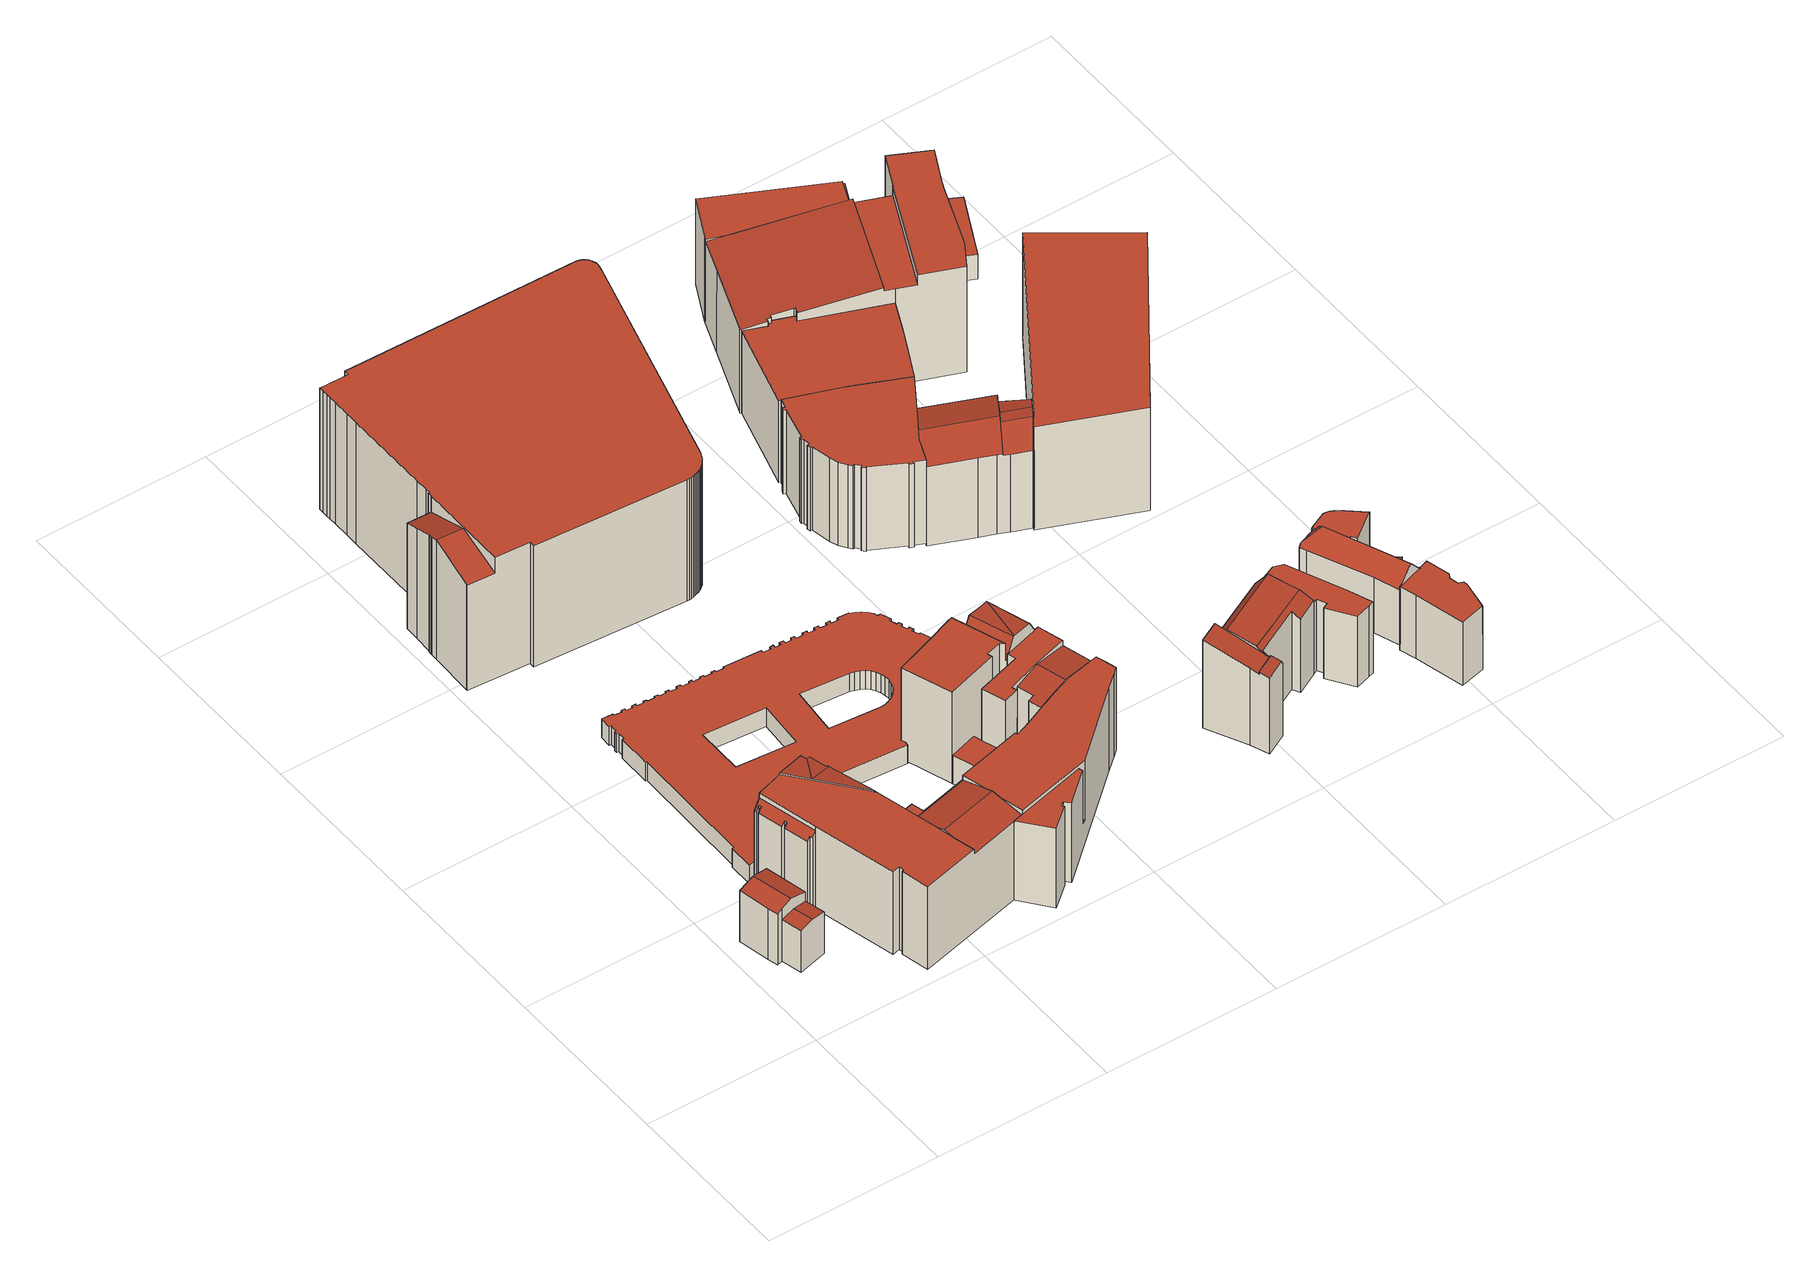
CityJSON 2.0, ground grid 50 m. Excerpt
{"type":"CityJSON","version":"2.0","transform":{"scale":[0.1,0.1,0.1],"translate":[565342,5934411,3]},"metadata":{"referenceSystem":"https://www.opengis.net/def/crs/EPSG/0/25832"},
"CityObjects":{
"building1":{"type":"Building","attributes":{"Gemeindeschluessel":"02000000","Geometrietyp2DReferenz":"3000","function":"31001_2010","roofType":"3100","measuredHeight":18.1,"storeysAboveGround":5},"geometry":[{"type":"MultiSurface","lod":"2","boundaries":[[[0,1,2,3]],[[4,3,2,5]],[[6,7,8,9]],[[10,6,9,11,4,5]],[[4,11,12,0,3]],[[12,11,9,8]],[[7,6,10,13]],[[10,5,2,1,13]],[[7,13,1,0,12,8]]],"semantics":{"surfaces":[{"type":"RoofSurface"},{"type":"WallSurface"},{"type":"GroundSurface"}],"values":[0,1,1,2,1,1,1,1,0]}}]},
"building2":{"type":"Building","attributes":{"Gemeindeschluessel":"02000000","Geometrietyp2DReferenz":"3000","function":"31001_2010","roofType":"3100","measuredHeight":14.31,"storeysAboveGround":3},"geometry":[{"type":"MultiSurface","lod":"2","boundaries":[[[14,15,16,17]],[[15,18,19,16]],[[20,14,17,21]],[[22,19,18,23]],[[23,18,15,14,20]],[[21,17,16,19,22]],[[21,22,23,20]]],"semantics":{"surfaces":[{"type":"RoofSurface"},{"type":"WallSurface"},{"type":"GroundSurface"}],"values":[0,0,1,1,1,1,2]}}]},
"building3":{"type":"Building","attributes":{"Gemeindeschluessel":"02000000","Geometrietyp2DReferenz":"3000","function":"31001_2070","roofType":"1000","measuredHeight":27.98,"storeysAboveGround":7},"geometry":[{"type":"MultiSurface","lod":"2","boundaries":[[[24,25,26,27]],[[28,29,30,31,32,25,24]],[[33,28,24]],[[33,34,28]],[[35,36,37]],[[38,39,40,41]],[[41,40,42,43]],[[43,42,44,45]],[[45,44,46,47]],[[48,49,50,51]],[[51,50,52,53]],[[53,52,54,55]],[[55,54,56,57]],[[57,56,58,59]],[[59,58,60,61]],[[62,63,64,65]],[[66,26,25,67]],[[68,69,70]],[[71,72,73,74]],[[74,73,75,76]],[[76,75,77,78]],[[67,25,32,79]],[[79,32,31,80]],[[80,31,30,81]],[[82,83,84,85]],[[85,84,86,87]],[[88,34,33,63,62]],[[89,90,91,92]],[[92,91,93,94]],[[95,96,97,98]],[[99,100,101]],[[102,103,96,95]],[[37,104,105,35]],[[106,107,108,109]],[[109,108,110,111]],[[111,110,112,113]],[[113,112,114,115]],[[116,117,118,119]],[[119,118,120,121]],[[121,120,122,123]],[[124,125,126,127]],[[127,126,128,129]],[[130,77,75,73,72,131,69,68,132,64,63,133,134,135]],[[115,114,103,102,136,137]],[[123,122,138,36,35,105,107,106]],[[139,71,74,76,78,140,48,51,53,55,57,59,61,38,41,43,45,47,141,66,67,79,80,81,82,85,87,142,89,92,94,143,144,124,127,129,145,116,119,121,123,106,109,111,113,115,137]],[[88,62,65,146,147,93,91,90,148,86,84,83,149]],[[98,97,138,122,120,118,117,150,128,126,125,151,152,153,100,99]],[[140,78,77,130]],[[70,69,131,139,137,136]],[[149,83,82,81,30,29]],[[101,100,153,147,146,154]],[[128,150,145,129]],[[150,117,116,145]],[[151,125,124,144]],[[138,97,96,104,37,36]],[[152,151,144,143]],[[143,94,93,147,153,152]],[[98,99,155]],[[132,68,156]],[[148,90,89,142]],[[86,148,142,87]],[[88,149,29,28,34]],[[71,139,131,72]],[[133,63,33,24,27]],[[64,132,154,146,65]],[[157,130,135,158]],[[66,141,134,133,27,26]],[[48,140,130,157,49]],[[39,38,61,60]],[[141,47,46,158,135,134]],[[107,105,104,96,103,114,112,110,108]],[[156,68,70,136,102,95,98,155]],[[156,155,99,101,154,132]],[[39,60,58,56,54,52,50,49,157,158,46,44,42,40]]],"semantics":{"surfaces":[{"type":"RoofSurface"},{"type":"WallSurface"},{"type":"GroundSurface"}],"values":[0,0,0,0,0,1,1,1,1,1,1,1,1,1,1,1,1,1,1,1,1,1,1,1,1,1,1,1,1,1,1,1,1,1,1,1,1,1,1,1,1,1,0,1,1,2,0,0,1,1,1,1,1,1,1,1,1,1,1,1,1,1,1,1,1,1,1,1,1,1,1,0,0,0,0]}}]},
"building4":{"type":"Building","attributes":{"name":"Finanzbehörde","Gemeindeschluessel":"02000000","Geometrietyp2DReferenz":"3000","function":"31001_1110","roofType":"1000","measuredHeight":6.14,"storeysAboveGround":9},"geometry":[{"type":"MultiSurface","lod":"2","boundaries":[[[159,160,161,162,163,164,165,166,167,168,169,170,171,172,173,174,175,176,177,178,179,180,181,182,183,184,185,186,187,188,189,190,191,192,193,194,195,196,197,198,199,200,201,202,203,204,205,206,207,208,209,210,211,212,213,214,215,216,217,218,219,220,221,222,223,224,225,226,227,228,229,230,231,232,233,234,235,236,237,238,239,240,241,242,243,244,245,246,247,248,249,250,251,252,253,254,255,256,257,258,259,260,261,262,263,264,265,266,267,268,269,270,271,272,273,274,275,276,277,278,279,280,281,282,283,284,285,286,287,288,289,290,291,292,293,294,295,296,297],[298,299,300,301,302,303,304,305,306,307,308,309,310,311,312,313,314,315,316],[317,318,319,320]],[[321,322,323,324,325,326,327,328,329,330,331,332,333,334,335,336,337,338,339,340,341,342,343,344,345,346,347,348,349,350,351,352,353,354,355,356,357,358,359,360,361,362,363,364,365,366,367,368,369,370,371,372,373,374,375,376,377,378,379,380,381,382,383,384,385,386,387,388,389,390,391,392,393,394,395,396,397,398,399,400,401,402,403,404,405,406,407,408,409,410,411,412,413,414,415,416,417,418,419,420,421,422,423,424,425,426,427,428,429,430,431,432,433,434,435,436,437,438,439,440,441,442,443,444,445,446,447,448,449,450,451,452,453,454,455,456,457,458,459],[460,461,462,463,464,465,466,467,468,469,470,471,472,473,474,475,476,477,478],[479,480,481,482]],[[459,458,160,159]],[[458,457,161,160]],[[457,456,162,161]],[[456,455,163,162]],[[455,454,164,163]],[[454,453,165,164]],[[453,452,166,165]],[[452,451,167,166]],[[451,450,168,167]],[[450,449,169,168]],[[449,448,170,169]],[[448,447,171,170]],[[447,446,172,171]],[[446,445,173,172]],[[445,444,174,173]],[[444,443,175,174]],[[443,442,176,175]],[[442,441,177,176]],[[441,440,178,177]],[[440,439,179,178]],[[439,438,180,179]],[[438,437,181,180]],[[437,436,182,181]],[[436,435,183,182]],[[435,434,184,183]],[[434,433,185,184]],[[433,432,186,185]],[[432,431,187,186]],[[431,430,188,187]],[[430,429,189,188]],[[429,428,190,189]],[[428,427,191,190]],[[427,426,192,191]],[[426,425,193,192]],[[425,424,194,193]],[[424,423,195,194]],[[423,422,196,195]],[[422,421,197,196]],[[421,420,198,197]],[[420,419,199,198]],[[419,418,200,199]],[[418,417,201,200]],[[417,416,202,201]],[[416,415,203,202]],[[415,414,204,203]],[[414,413,205,204]],[[413,412,206,205]],[[412,411,207,206]],[[411,410,208,207]],[[410,409,209,208]],[[409,408,210,209]],[[408,407,211,210]],[[407,406,212,211]],[[406,405,213,212]],[[405,404,214,213]],[[404,403,215,214]],[[403,402,216,215]],[[402,401,217,216]],[[401,400,218,217]],[[400,399,219,218]],[[399,398,220,219]],[[398,397,221,220]],[[397,396,222,221]],[[396,395,223,222]],[[395,394,224,223]],[[394,393,225,224]],[[393,392,226,225]],[[392,391,227,226]],[[391,390,228,227]],[[390,389,229,228]],[[389,388,230,229]],[[388,387,231,230]],[[387,386,232,231]],[[386,385,233,232]],[[385,384,234,233]],[[384,383,235,234]],[[383,382,236,235]],[[382,381,237,236]],[[381,380,238,237]],[[380,379,239,238]],[[379,378,240,239]],[[378,377,241,240]],[[377,376,242,241]],[[376,375,243,242]],[[375,374,244,243]],[[374,373,245,244]],[[373,372,246,245]],[[372,371,247,246]],[[371,370,248,247]],[[370,369,249,248]],[[369,368,250,249]],[[368,367,251,250]],[[367,366,252,251]],[[366,365,253,252]],[[365,364,254,253]],[[364,363,255,254]],[[363,362,256,255]],[[362,361,257,256]],[[361,360,258,257]],[[360,359,259,258]],[[359,358,260,259]],[[358,357,261,260]],[[357,356,262,261]],[[356,355,263,262]],[[355,354,264,263]],[[354,353,265,264]],[[353,352,266,265]],[[352,351,267,266]],[[351,350,268,267]],[[350,349,269,268]],[[349,348,270,269]],[[348,347,271,270]],[[347,346,272,271]],[[346,345,273,272]],[[345,344,274,273]],[[344,343,275,274]],[[343,342,276,275]],[[342,341,277,276]],[[341,340,278,277]],[[340,339,279,278]],[[339,338,280,279]],[[338,337,281,280]],[[337,336,282,281]],[[336,335,283,282]],[[335,334,284,283]],[[334,333,285,284]],[[333,332,286,285]],[[332,331,287,286]],[[331,330,288,287]],[[330,329,289,288]],[[329,328,290,289]],[[328,327,291,290]],[[327,326,292,291]],[[326,325,293,292]],[[325,324,294,293]],[[324,323,295,294]],[[323,322,296,295]],[[322,321,297,296]],[[321,459,159,297]],[[478,477,299,298]],[[477,476,300,299]],[[476,475,301,300]],[[475,474,302,301]],[[474,473,303,302]],[[473,472,304,303]],[[472,471,305,304]],[[471,470,306,305]],[[470,469,307,306]],[[469,468,308,307]],[[468,467,309,308]],[[467,466,310,309]],[[466,465,311,310]],[[465,464,312,311]],[[464,463,313,312]],[[463,462,314,313]],[[462,461,315,314]],[[461,460,316,315]],[[460,478,298,316]],[[482,481,318,317]],[[481,480,319,318]],[[480,479,320,319]],[[479,482,317,320]]],"semantics":{"surfaces":[{"type":"GroundSurface"},{"type":"RoofSurface"},{"type":"WallSurface"}],"values":[0,1,2,2,2,2,2,2,2,2,2,2,2,2,2,2,2,2,2,2,2,2,2,2,2,2,2,2,2,2,2,2,2,2,2,2,2,2,2,2,2,2,2,2,2,2,2,2,2,2,2,2,2,2,2,2,2,2,2,2,2,2,2,2,2,2,2,2,2,2,2,2,2,2,2,2,2,2,2,2,2,2,2,2,2,2,2,2,2,2,2,2,2,2,2,2,2,2,2,2,2,2,2,2,2,2,2,2,2,2,2,2,2,2,2,2,2,2,2,2,2,2,2,2,2,2,2,2,2,2,2,2,2,2,2,2,2,2,2,2,2,2,2,2,2,2,2,2,2,2,2,2,2,2,2,2,2,2,2,2,2,2,2,2]}}]},
"building5":{"type":"Building","attributes":{"Gemeindeschluessel":"02000000","Geometrietyp2DReferenz":"3000","function":"31001_2310","roofType":"1000","measuredHeight":40.02,"storeysAboveGround":10},"geometry":[{"type":"MultiSurface","lod":"2","boundaries":[[[483,484,485,486,487]],[[488,489,490,491,492,493,485,484,494,495,496]],[[497,498,499,500,501,502,503,504,505]],[[506,487,486,507]],[[508,493,492,509]],[[509,492,491,510]],[[510,491,490,511]],[[511,490,489,512]],[[512,489,488,513]],[[514,496,495,515]],[[516,517,518,519]],[[519,518,520,521]],[[522,523,524,525]],[[525,524,526,527]],[[527,526,528,529]],[[529,528,530,531]],[[531,530,532,533]],[[533,532,534,535]],[[535,534,536,537]],[[537,536,538,539]],[[539,538,540,541]],[[541,540,542,543]],[[543,542,544,545]],[[545,544,546,547]],[[547,546,548,549]],[[549,548,550,551]],[[551,550,552,553]],[[553,552,554,555]],[[555,554,556,557]],[[557,556,558,559]],[[560,561,562,563]],[[563,562,564,565]],[[565,564,566,567]],[[568,569,570,571]],[[571,570,561,560]],[[572,573,574,575]],[[576,577,578,579]],[[505,578,580,497]],[[581,582,583,584]],[[584,583,585,586]],[[586,585,587,588]],[[588,587,589,590]],[[590,589,591,592]],[[592,591,593,594]],[[594,593,595,596]],[[596,595,597,598]],[[598,597,599,600]],[[600,599,601,602]],[[602,601,603,604]],[[604,603,605,606]],[[606,605,607,608]],[[608,607,609,610]],[[610,609,611,612]],[[612,611,613,614]],[[614,613,615,616]],[[616,615,617,618]],[[618,617,619,620]],[[620,619,621,622]],[[622,621,623,624]],[[624,623,625,626]],[[626,625,627,628]],[[629,630,631,632]],[[632,631,573,572]],[[633,504,503,634]],[[634,503,502,635]],[[635,502,501,636]],[[636,501,500,637]],[[637,500,499,638]],[[638,499,498,639]],[[513,488,496,514]],[[522,525,527,529,531,533,535,537,539,541,543,545,547,549,551,553,555,557,559,506,507,508,509,510,511,512,513,514,515,516,519,521,629,632,572,575,568,571,560,563,565,567,576,579,633,634,635,636,637,638,639,581,584,586,588,590,592,594,596,598,600,602,604,606,608,610,612,614,616,618,620,622,624,626,628]],[[640,558,556,554,552,550,548,546,544,542,540,538,536,534,532,530,528,526,524,523,627,625,623,621,619,617,615,613,611,609,607,605,603,601,599,597,595,593,591,589,587,585,583,582,580,578,577,566,564,562,561,570,569,574,573,631,630,520,518,517]],[[581,639,498,497,580,582]],[[633,579,578,505,504]],[[574,569,568,575]],[[566,577,576,567]],[[640,517,494,484,483]],[[627,523,522,628]],[[520,630,629,521]],[[516,515,495,494,517]],[[506,559,558,640,483,487]],[[508,507,486,485,493]]],"semantics":{"surfaces":[{"type":"RoofSurface"},{"type":"WallSurface"},{"type":"GroundSurface"}],"values":[0,0,0,1,1,1,1,1,1,1,1,1,1,1,1,1,1,1,1,1,1,1,1,1,1,1,1,1,1,1,1,1,1,1,1,1,1,1,1,1,1,1,1,1,1,1,1,1,1,1,1,1,1,1,1,1,1,1,1,1,1,1,1,1,1,1,1,1,1,1,2,0,1,1,1,1,1,1,1,1,1,1]}}]},
"building6":{"type":"Building","attributes":{"Gemeindeschluessel":"02000000","Geometrietyp2DReferenz":"3000","function":"31001_2010","roofType":"1000","measuredHeight":30.44,"storeysAboveGround":6},"geometry":[{"type":"MultiSurface","lod":"2","boundaries":[[[641,642,643,644,645,646,647]],[[643,648,649,650,644]],[[651,652,649,648]],[[651,653,654,652]],[[647,655,656,657]],[[280,658,659,279]],[[279,659,660,661]],[[661,660,662,663]],[[664,665,666,667]],[[667,666,668,669]],[[647,646,655]],[[272,654,653,670]],[[671,672,658,280]],[[670,653,651,648,643,642,673]],[[664,667,669,671,280,279,661,663,674,675,273,272,670,673]],[[272,273,650,649,652,654]],[[273,675,645,644,650]],[[675,674,656,655,646,645]],[[672,671,669,668]],[[664,673,642,641,676,665]],[[676,641,647,657,677]],[[674,663,662,677,657,656]],[[676,677,662,660,659,658,672,668,666,665]]],"semantics":{"surfaces":[{"type":"RoofSurface"},{"type":"WallSurface"},{"type":"GroundSurface"}],"values":[0,0,0,0,0,1,1,1,1,1,1,1,1,1,2,1,1,1,1,1,1,1,0]}}]},
"building7":{"type":"Building","attributes":{"Gemeindeschluessel":"02000000","Geometrietyp2DReferenz":"3000","function":"31001_2010","roofType":"1000","measuredHeight":26.57,"storeysAboveGround":6},"geometry":[{"type":"MultiSurface","lod":"2","boundaries":[[[678,679,680,681]],[[682,683,684,685]],[[685,684,686,687]],[[688,689,690,691]],[[690,689,692,693,694,686,684,683,680,679]],[[678,681,695,696,697,671,698,699,700,673,670,688,691]],[[701,702,703,682,685,687,704,705]],[[704,687,699,698]],[[678,691,690,679]],[[688,670,692,689]],[[670,673,693,692]],[[695,681,680,683,682,703]],[[673,700,694,693]],[[703,702,696,695]],[[702,701,697,696]],[[700,699,687,686,694]],[[701,705,671,697]],[[705,704,698,671]]],"semantics":{"surfaces":[{"type":"WallSurface"},{"type":"RoofSurface"},{"type":"GroundSurface"}],"values":[0,0,0,0,1,2,1,0,0,0,0,0,0,0,0,0,0,0]}}]},
"building8":{"type":"Building","attributes":{"Gemeindeschluessel":"02000000","Geometrietyp2DReferenz":"3000","function":"31001_2010","roofType":"3100","measuredHeight":26.45,"storeysAboveGround":6},"geometry":[{"type":"MultiSurface","lod":"2","boundaries":[[[706,707,708,709,710,711,712,713,714]],[[715,716,710,709]],[[717,714,713,718]],[[718,713,712,719]],[[719,712,711,691]],[[720,708,707,721]],[[721,707,706,722]],[[722,706,714,717]],[[688,716,715,723]],[[723,715,709,708,720]],[[691,711,710,716,688]],[[691,688,723,720,721,722,717,718,719]]],"semantics":{"surfaces":[{"type":"RoofSurface"},{"type":"WallSurface"},{"type":"GroundSurface"}],"values":[0,0,1,1,1,1,1,1,1,1,1,2]}}]},
"building9":{"type":"Building","attributes":{"Gemeindeschluessel":"02000000","Geometrietyp2DReferenz":"3000","function":"31001_2010","roofType":"1000","measuredHeight":27.63,"storeysAboveGround":6},"geometry":[{"type":"MultiSurface","lod":"2","boundaries":[[[724,725,726,727]],[[727,726,728,729]],[[729,728,730,731]],[[731,730,732,733]],[[733,732,734,735]],[[735,734,736,737]],[[738,739,740,741]],[[741,740,742,743]],[[743,742,744,745]],[[745,744,746,747]],[[747,746,748,749]],[[749,748,750,751]],[[752,753,754,755]],[[755,754,756,757]],[[757,756,758,759]],[[759,758,760,761]],[[761,760,762,763]],[[763,762,764,765]],[[765,764,766,767]],[[767,766,768,769]],[[769,768,770,771]],[[771,770,772,773]],[[774,775,776,777]],[[778,779,780,781]],[[782,783,784,785]],[[776,775,780,779,772,770,768,766,764,762,760,758,756,754,753,784,783,750,748,746,744,742,740,739,736,734,732,730,728,726,725,786]],[[782,785,752,755,757,759,761,763,765,767,769,771,773,778,781,774,777,787,724,727,729,731,733,735,737,738,741,743,745,747,749,751]],[[787,777,776,786]],[[774,781,780,775]],[[778,773,772,779]],[[752,785,784,753]],[[782,751,750,783]],[[738,737,736,739]],[[724,787,786,725]]],"semantics":{"surfaces":[{"type":"WallSurface"},{"type":"RoofSurface"},{"type":"GroundSurface"}],"values":[0,0,0,0,0,0,0,0,0,0,0,0,0,0,0,0,0,0,0,0,0,0,0,0,0,1,2,0,0,0,0,0,0,0]}}]},
"building10":{"type":"Building","attributes":{"Gemeindeschluessel":"02000000","Geometrietyp2DReferenz":"3000","function":"31001_2010","roofType":"2100","measuredHeight":28.97,"storeysAboveGround":5},"geometry":[{"type":"MultiSurface","lod":"2","boundaries":[[[788,789,790,791,792,793,794]],[[795,788,796,797,798]],[[799,800,801,802]],[[803,804,805,806,797,796]],[[794,807,808,809,810,811,812,813,814,804,803]],[[815,816,808,807]],[[795,789,788]],[[817,791,790,818]],[[792,802,801,793]],[[819,806,805,820]],[[821,814,813,822]],[[822,813,812,823]],[[823,812,811,824]],[[824,811,810,825]],[[825,810,809,826]],[[827,828,817,818,829,819,820,821,822,823,824,825,826]],[[829,818,790,789,795,798]],[[788,794,803,796]],[[827,826,809,808,816]],[[821,820,805,804,814]],[[828,827,816,815,800,799]],[[819,829,798,797,806]],[[817,828,799,802,792,791]],[[793,801,800,815,807,794]]],"semantics":{"surfaces":[{"type":"RoofSurface"},{"type":"WallSurface"},{"type":"GroundSurface"}],"values":[0,0,0,0,0,0,1,1,1,1,1,1,1,1,1,2,1,1,1,1,1,1,1,1]}}]},
"building11":{"type":"Building","attributes":{"Gemeindeschluessel":"02000000","Geometrietyp2DReferenz":"3000","function":"31001_2010","roofType":"1000","measuredHeight":27.12,"storeysAboveGround":6},"geometry":[{"type":"MultiSurface","lod":"2","boundaries":[[[830,831,832,833]],[[833,832,834,835]],[[835,834,836,837]],[[837,836,838,839]],[[839,838,840,841]],[[841,840,842,843]],[[843,842,844,845]],[[845,844,846,847]],[[847,846,848,849]],[[849,848,850,851]],[[852,853,854,855]],[[856,857,858,859]],[[860,861,862,863]],[[858,857,864,865,854,853,850,848,846,844,842,840,838,836,834,832,831,866,862,861]],[[867,868,856,859,860,863,869,830,833,835,837,839,841,843,845,847,849,851,852,855]],[[868,867,865,864]],[[860,859,858,861]],[[856,868,864,857]],[[867,855,854,865]],[[852,851,850,853]],[[830,869,866,831]],[[869,863,862,866]]],"semantics":{"surfaces":[{"type":"WallSurface"},{"type":"RoofSurface"},{"type":"GroundSurface"}],"values":[0,0,0,0,0,0,0,0,0,0,0,0,0,1,2,0,0,0,0,0,0,0]}}]},
"building12":{"type":"Building","attributes":{"Gemeindeschluessel":"02000000","Geometrietyp2DReferenz":"3000","function":"31001_2010","roofType":"3100","measuredHeight":29.01,"storeysAboveGround":7},"geometry":[{"type":"MultiSurface","lod":"2","boundaries":[[[870,871,872,873,874,875,876,877,878]],[[879,880,871,870]],[[881,882,883,884,885,886,887]],[[885,884,888,889]],[[890,891,892,889,888,893,894]],[[895,875,874,896]],[[896,874,873,897]],[[897,873,872,898]],[[899,877,876,900]],[[900,876,875,895]],[[901,902,903,904]],[[904,903,905,906]],[[906,905,907,908]],[[908,907,909,910]],[[910,909,911,912]],[[913,883,882,914]],[[914,882,881,915]],[[916,894,893,917]],[[885,889,892,879,870,878,886]],[[913,914,915,918,899,900,895,896,897,898,901,904,906,908,910,912,919,920,916,917]],[[901,898,872,871,880,921,902]],[[913,917,893,888,884,883]],[[916,920,890,894]],[[920,919,922,923,891,890]],[[918,915,881,887]],[[922,919,912,911]],[[921,880,879,892,891,923]],[[899,918,887,886,878,877]],[[921,923,922,911,909,907,905,903,902]]],"semantics":{"surfaces":[{"type":"RoofSurface"},{"type":"WallSurface"},{"type":"GroundSurface"}],"values":[0,0,0,0,0,1,1,1,1,1,1,1,1,1,1,1,1,1,1,2,1,1,1,1,1,1,1,1,0]}}]},
"building13":{"type":"Building","attributes":{"Gemeindeschluessel":"02000000","Geometrietyp2DReferenz":"3000","function":"31001_2010","roofType":"1000","measuredHeight":23.47,"storeysAboveGround":5},"geometry":[{"type":"MultiSurface","lod":"2","boundaries":[[[924,925,926,927]],[[928,929,930,931]],[[931,930,932,933]],[[933,932,934,935]],[[935,934,936,937]],[[937,936,938,939]],[[939,938,940,941]],[[941,940,942,943]],[[943,942,944,945]],[[945,944,946,947]],[[947,946,948,949]],[[949,948,925,924]],[[950,951,952,953]],[[953,952,954,955]],[[954,952,951,956,957,926,925,948,946,944,942,940,938,936,934,932,930,929]],[[928,931,933,935,937,939,941,943,945,947,949,924,927,958,959,950,953,955]],[[928,955,954,929]],[[950,959,956,951]],[[959,958,957,956]],[[958,927,926,957]]],"semantics":{"surfaces":[{"type":"WallSurface"},{"type":"RoofSurface"},{"type":"GroundSurface"}],"values":[0,0,0,0,0,0,0,0,0,0,0,0,0,0,1,2,0,0,0,0]}}]},
"building14":{"type":"Building","attributes":{"Gemeindeschluessel":"02000000","Geometrietyp2DReferenz":"3000","function":"31001_2010","roofType":"1000","measuredHeight":35,"storeysAboveGround":9},"geometry":[{"type":"MultiSurface","lod":"2","boundaries":[[[960,961,962,963,964,965,966,967,968,969,970,971,972,973,974,975,976,977,978]],[[962,979,980,981,982,983,984]],[[985,986,987,988,989,990,991]],[[992,993,994,995]],[[996,966,965,997]],[[997,965,964,998]],[[990,961,960,991]],[[851,978,977,849]],[[849,977,976,847]],[[847,976,975,845]],[[845,975,974,843]],[[843,974,973,841]],[[841,973,972,839]],[[839,972,971,837]],[[837,971,970,835]],[[835,970,969,833]],[[833,969,968,830]],[[830,968,967,869]],[[869,967,966,996]],[[999,983,982,1000]],[[1000,982,981,1001]],[[994,980,979,995]],[[962,984,963]],[[986,1002,1003,987]],[[1004,1005,1006,1007]],[[1007,1006,1008,1009]],[[1009,1008,1010,1011]],[[1004,1007,1009,1011,852,851,849,847,845,843,841,839,837,835,833,830,869,996,997,998,999,1000,1001,1012,1013,1014,1015,1016]],[[999,998,964,963,984,983]],[[851,852,985,991,960,978]],[[1017,1016,1015,1018]],[[1005,1004,1016,1017]],[[1018,1015,1014,1019]],[[852,1011,1010,1002,986,985]],[[1014,1013,988,987,1003,1019]],[[1013,1012,993,992,989,988]],[[1012,1001,981,980,994,993]],[[961,990,989,992,995,979,962]],[[1018,1019,1003,1002,1010,1008,1006,1005,1017]]],"semantics":{"surfaces":[{"type":"RoofSurface"},{"type":"WallSurface"},{"type":"GroundSurface"}],"values":[0,0,0,0,1,1,1,1,1,1,1,1,1,1,1,1,1,1,1,1,1,1,1,1,1,1,1,2,1,1,1,1,1,1,1,1,1,1,0]}}]},
"building15":{"type":"Building","attributes":{"Gemeindeschluessel":"02000000","Geometrietyp2DReferenz":"3000","function":"31001_2310","roofType":"3200","measuredHeight":23.47,"storeysAboveGround":6},"geometry":[{"type":"MultiSurface","lod":"2","boundaries":[[[1020,1021,1022,1023,1024,1025,1026]],[[1024,1027,1028,1025]],[[1029,1022,1021,1030]],[[1030,1021,1020,1031]],[[1031,1020,1026,1032]],[[1033,1034,1035,1036]],[[1036,1035,1037,1038]],[[1038,1037,1039,1040]],[[1040,1039,1041,1042]],[[1042,1041,1043,1044]],[[1044,1043,1045,1046]],[[1047,1048,1049,1050]],[[1029,1030,1031,1032,1051,1033,1036,1038,1040,1042,1044,1046,1047,1050]],[[1023,1022,1029,1050,1049]],[[1048,1047,1046,1045]],[[1033,1051,1028,1027,1034]],[[1051,1032,1026,1025,1028]],[[1048,1045,1043,1041,1039,1037,1035,1034,1027,1024,1023,1049]]],"semantics":{"surfaces":[{"type":"RoofSurface"},{"type":"WallSurface"},{"type":"GroundSurface"}],"values":[0,0,1,1,1,1,1,1,1,1,1,1,2,1,1,1,1,0]}}]},
"building16":{"type":"Building","attributes":{"Gemeindeschluessel":"02000000","Geometrietyp2DReferenz":"3000","function":"31001_2310","roofType":"1000","measuredHeight":20.91,"storeysAboveGround":5},"geometry":[{"type":"MultiSurface","lod":"2","boundaries":[[[1052,1053,1054,1055,1056]],[[1057,1058,1059]],[[1056,1060,1061,1052]],[[1062,1063,1064,1065]],[[1059,1066,1067,1057]],[[1068,1069,1070,1071]],[[1071,1070,1072,1073]],[[1074,1055,1054,1075]],[[1075,1054,1053,1076]],[[1062,1065,1077,1078,1068,1071,1073,1079,1074,1075,1076]],[[1080,1078,1077,1058,1057,1067]],[[1069,1068,1078,1080]],[[1077,1065,1064,1066,1059,1058]],[[1062,1076,1053,1052,1061,1063]],[[1074,1079,1081,1060,1056,1055]],[[1081,1079,1073,1072]],[[1081,1072,1070,1069,1080,1067,1066,1064,1063,1061,1060]]],"semantics":{"surfaces":[{"type":"RoofSurface"},{"type":"WallSurface"},{"type":"GroundSurface"}],"values":[0,0,1,1,1,1,1,1,1,2,1,1,1,1,1,1,0]}}]},
"building17":{"type":"Building","attributes":{"Gemeindeschluessel":"02000000","Geometrietyp2DReferenz":"3000","function":"31001_2010","roofType":"1000","measuredHeight":18.96,"storeysAboveGround":5},"geometry":[{"type":"MultiSurface","lod":"2","boundaries":[[[1082,1083,1084,1085]],[[1085,1084,1086,1087]],[[1087,1086,1088,1089]],[[1089,1088,1090,1091]],[[1091,1090,1092,1093]],[[1093,1092,1094,1095]],[[1095,1094,1096,1097]],[[1097,1096,1098,1099]],[[1099,1098,1100,1101]],[[1102,1103,1104,1105]],[[1106,1107,1103,1102]],[[1101,1100,1107,1106]],[[1083,1082,1105,1104]],[[1105,1082,1085,1087,1089,1091,1093,1095,1097,1099,1101,1106,1102]],[[1083,1104,1103,1107,1100,1098,1096,1094,1092,1090,1088,1086,1084]]],"semantics":{"surfaces":[{"type":"WallSurface"},{"type":"GroundSurface"},{"type":"RoofSurface"}],"values":[0,0,0,0,0,0,0,0,0,0,0,0,0,1,2]}}]},
"building18":{"type":"Building","attributes":{"Gemeindeschluessel":"02000000","Geometrietyp2DReferenz":"3000","function":"31001_2050","roofType":"1000","measuredHeight":4.53,"storeysAboveGround":1},"geometry":[{"type":"MultiSurface","lod":"2","boundaries":[[[1108,1109,1110,1097]],[[1111,1112,1113,1114]],[[1114,1113,1115,1116]],[[1116,1115,1117,1118]],[[1118,1117,1119,1120]],[[1120,1119,1109,1108]],[[1121,1122,1123,1124]],[[1125,1126,1127,1128]],[[1129,1130,1125,1128,1131,1121,1124,1111,1114,1116,1118,1120,1108,1097,1095,1132]],[[1123,1122,1133,1127,1126,1134,1135,1136,1137,1110,1109,1119,1117,1115,1113,1112]],[[1135,1134,1130,1129]],[[1133,1122,1121,1131]],[[1134,1126,1125,1130]],[[1127,1133,1131,1128]],[[1136,1135,1129,1132]],[[1137,1136,1132,1095]],[[1123,1112,1111,1124]],[[1110,1137,1095,1097]]],"semantics":{"surfaces":[{"type":"WallSurface"},{"type":"GroundSurface"},{"type":"RoofSurface"}],"values":[0,0,0,0,0,0,0,0,1,2,0,0,0,0,0,0,0,0]}}]},
"building19":{"type":"Building","attributes":{"Gemeindeschluessel":"02000000","Geometrietyp2DReferenz":"3000","function":"31001_2010","roofType":"1000","measuredHeight":34.11,"storeysAboveGround":8},"geometry":[{"type":"MultiSurface","lod":"2","boundaries":[[[1138,1139,1140,1141]],[[1142,1143,1144,1145,1140,1139]],[[1146,1138,1141,1147,1148,1149]],[[1149,1148,1144,1143]],[[1138,1146,1142,1139]],[[1146,1149,1143,1142]],[[1148,1147,1145,1144]],[[1147,1141,1140,1145]]],"semantics":{"surfaces":[{"type":"WallSurface"},{"type":"RoofSurface"},{"type":"GroundSurface"}],"values":[0,1,2,0,0,0,0,0]}}]},
"building20":{"type":"Building","attributes":{"Gemeindeschluessel":"02000000","Geometrietyp2DReferenz":"3000","function":"51009_1610","roofType":"1000","measuredHeight":7.94},"geometry":[{"type":"MultiSurface","lod":"2","boundaries":[[[1150,1151,1152,1153]],[[1153,1152,1154,1155]],[[1155,1154,1156,1157]],[[1157,1156,1158,1159]],[[1159,1158,1160,1161]],[[1162,1163,1164,1165]],[[1165,1164,1151,1150]],[[1166,1167,1163,1162]],[[1167,1166,1168,1169]],[[1169,1168,1161,1160]],[[1161,1168,1166,1162,1165,1150,1153,1155,1157,1159]],[[1169,1160,1158,1156,1154,1152,1151,1164,1163,1167]]],"semantics":{"surfaces":[{"type":"WallSurface"},{"type":"GroundSurface"},{"type":"RoofSurface"}],"values":[0,0,0,0,0,0,0,0,0,0,1,2]}}]}
},
"vertices":[
[63,344,248],[91,226,248],[140,237,235],[112,356,235],[112,356,67],[140,237,67],[41,213,67],[41,213,234],[34,241,234],[34,241,67],[56,217,67],[15,332,67],[15,332,235],[56,217,238],
[71,158,205],[113,168,211],[98,227,211],[56,217,205],[154,178,205],[140,237,205],[71,158,68],[56,217,68],[140,237,68],[154,178,68],
[330,474,319],[367,546,310],[362,564,309],[280,536,319],[397,496,307],[396,500,307],[391,499,308],[380,540,308],[378,549,308],[429,354,319],[432,354,307],[884,131,120],[903,148,120],[880,142,120],[186,493,42],[186,493,272],[196,495,286],[196,495,42],[194,501,286],[194,501,42],[185,499,272],[185,499,42],[183,505,272],[183,505,42],[233,336,42],[233,336,285],[231,344,285],[231,344,42],[223,342,272],[223,342,42],[206,413,272],[206,413,42],[214,415,285],[214,415,42],[213,423,285],[213,423,42],[204,421,272],[204,421,42],[429,354,120],[429,354,315],[433,348,315],[433,348,120],[362,564,42],[367,546,42],[489,116,315],[505,51,315],[505,51,299],[320,90,42],[320,90,315],[327,92,315],[327,92,42],[324,106,315],[324,106,42],[302,101,315],[302,101,42],[378,549,42],[380,540,42],[391,499,42],[547,540,42],[547,540,120],[574,428,120],[574,428,42],[596,433,120],[596,433,42],[432,354,120],[784,440,42],[784,440,120],[798,398,120],[798,398,42],[805,376,120],[805,376,42],[679,93,299],[679,93,304],[679,93,315],[662,161,315],[651,209,315],[634,276,315],[634,276,299],[648,85,299],[648,85,304],[880,142,304],[884,131,304],[796,54,42],[796,54,304],[782,70,304],[782,70,42],[771,61,304],[771,61,42],[776,55,304],[776,55,42],[714,4,304],[714,4,42],[1142,397,42],[1142,397,315],[1151,365,315],[1151,365,42],[1135,350,315],[1135,350,42],[1093,315,315],[1093,315,42],[941,364,42],[941,364,315],[980,381,315],[980,381,42],[1034,402,315],[1034,402,42],[244,339,315],[339,10,315],[477,168,315],[280,536,315],[249,526,315],[202,511,315],[648,86,299],[648,86,42],[903,148,315],[339,10,42],[244,339,42],[249,526,42],[605,396,42],[824,315,42],[874,334,42],[1134,423,42],[461,234,120],[822,322,120],[605,396,120],[396,500,120],[1134,423,315],[874,334,315],[824,315,315],[822,322,315],[461,234,299],[656,185,321],[483,142,321],[244,339,301],[202,511,301],
[178,936,43],[173,936,43],[174,1034,43],[180,1034,43],[180,1057,43],[175,1057,43],[175,1066,43],[180,1066,43],[181,1088,43],[175,1088,43],[176,1121,43],[208,1119,43],[208,1114,43],[231,1112,43],[231,1117,43],[241,1117,43],[240,1112,43],[261,1110,43],[261,1115,43],[272,1115,43],[271,1109,43],[292,1108,43],[293,1113,43],[301,1112,43],[301,1107,43],[324,1106,43],[324,1111,43],[334,1110,43],[334,1105,43],[355,1104,43],[355,1109,43],[365,1108,43],[364,1103,43],[386,1101,43],[387,1107,43],[398,1106,43],[398,1101,43],[421,1099,43],[421,1104,43],[430,1104,43],[429,1098,43],[452,1097,43],[452,1102,43],[462,1101,43],[462,1096,43],[485,1095,43],[485,1100,43],[494,1099,43],[494,1094,43],[518,1092,43],[518,1097,43],[625,1090,43],[625,1083,43],[648,1081,43],[649,1088,43],[660,1088,43],[659,1080,43],[676,1079,43],[677,1087,43],[688,1086,43],[688,1078,43],[707,1077,43],[708,1084,43],[718,1084,43],[717,1076,43],[740,1075,43],[740,1082,43],[753,1081,43],[752,1074,43],[773,1072,43],[773,1080,43],[786,1079,43],[786,1071,43],[807,1070,43],[807,1078,43],[818,1077,43],[817,1069,43],[838,1068,43],[839,1075,43],[845,1075,43],[872,1073,43],[872,1071,43],[886,1066,43],[899,1059,43],[910,1049,43],[919,1037,43],[924,1024,43],[931,1027,43],[942,996,43],[936,994,43],[943,974,43],[950,976,43],[954,967,43],[947,964,43],[954,946,43],[961,948,43],[965,937,43],[958,935,43],[966,915,43],[971,917,43],[1005,829,43],[1007,824,43],[1001,822,43],[1009,802,43],[1015,804,43],[1018,795,43],[1012,792,43],[1018,776,43],[1025,779,43],[1028,769,43],[1022,767,43],[1030,747,43],[1036,749,43],[1048,718,43],[984,699,43],[976,726,43],[909,714,43],[885,732,43],[864,709,43],[839,690,43],[812,675,43],[715,641,43],[719,630,43],[718,619,43],[364,645,43],[363,595,43],[370,595,43],[370,603,43],[393,603,43],[392,576,43],[369,577,43],[369,586,43],[363,586,43],[362,564,43],[249,526,43],[183,505,43],[166,500,43],[167,573,43],[171,573,43],[598,776,43],[743,763,43],[756,764,43],[769,768,43],[781,774,43],[791,782,43],[800,792,43],[807,803,43],[811,816,43],[814,829,43],[813,842,43],[810,855,43],[805,867,43],[797,878,43],[788,887,43],[776,894,43],[764,899,43],[751,902,43],[610,914,43],[339,797,43],[508,784,43],[518,921,43],[340,935,43],[171,573,104],[167,573,104],[166,500,104],[183,505,104],[249,526,104],[362,564,104],[363,586,104],[369,586,104],[369,577,104],[392,576,104],[393,603,104],[370,603,104],[370,595,104],[363,595,104],[364,645,104],[718,619,104],[719,630,104],[715,641,104],[812,675,104],[839,690,104],[864,709,104],[885,732,104],[909,714,104],[976,726,104],[984,699,104],[1048,718,104],[1036,749,104],[1030,747,104],[1022,767,104],[1028,769,104],[1025,779,104],[1018,776,104],[1012,792,104],[1018,795,104],[1015,804,104],[1009,802,104],[1001,822,104],[1007,824,104],[1005,829,104],[971,917,104],[966,915,104],[958,935,104],[965,937,104],[961,948,104],[954,946,104],[947,964,104],[954,967,104],[950,976,104],[943,974,104],[936,994,104],[942,996,104],[931,1027,104],[924,1024,104],[919,1037,104],[910,1049,104],[899,1059,104],[886,1066,104],[872,1071,104],[872,1073,104],[845,1075,104],[839,1075,104],[838,1068,104],[817,1069,104],[818,1077,104],[807,1078,104],[807,1070,104],[786,1071,104],[786,1079,104],[773,1080,104],[773,1072,104],[752,1074,104],[753,1081,104],[740,1082,104],[740,1075,104],[717,1076,104],[718,1084,104],[708,1084,104],[707,1077,104],[688,1078,104],[688,1086,104],[677,1087,104],[676,1079,104],[659,1080,104],[660,1088,104],[649,1088,104],[648,1081,104],[625,1083,104],[625,1090,104],[518,1097,104],[518,1092,104],[494,1094,104],[494,1099,104],[485,1100,104],[485,1095,104],[462,1096,104],[462,1101,104],[452,1102,104],[452,1097,104],[429,1098,104],[430,1104,104],[421,1104,104],[421,1099,104],[398,1101,104],[398,1106,104],[387,1107,104],[386,1101,104],[364,1103,104],[365,1108,104],[355,1109,104],[355,1104,104],[334,1105,104],[334,1110,104],[324,1111,104],[324,1106,104],[301,1107,104],[301,1112,104],[293,1113,104],[292,1108,104],[271,1109,104],[272,1115,104],[261,1115,104],[261,1110,104],[240,1112,104],[241,1117,104],[231,1117,104],[231,1112,104],[208,1114,104],[208,1119,104],[176,1121,104],[175,1088,104],[181,1088,104],[180,1066,104],[175,1066,104],[175,1057,104],[180,1057,104],[180,1034,104],[174,1034,104],[173,936,104],[178,936,104],[610,914,104],[751,902,104],[764,899,104],[776,894,104],[788,887,104],[797,878,104],[805,867,104],[810,855,104],[813,842,104],[814,829,104],[811,816,104],[807,803,104],[800,792,104],[791,782,104],[781,774,104],[769,768,104],[756,764,104],[743,763,104],[598,776,104],[340,935,104],[518,921,104],[508,784,104],[339,797,104],
[86,1432,396],[86,1563,443],[11,1568,443],[7,1440,397],[7,1437,396],[14,1602,431],[14,1599,432],[11,1599,432],[11,1591,435],[11,1586,437],[11,1570,442],[86,1694,396],[16,1696,397],[15,1656,411],[846,2154,255],[844,2154,254],[841,2154,254],[823,2155,254],[764,2156,254],[765,2170,227],[172,2182,228],[172,2173,246],[172,2168,255],[7,1437,48],[7,1440,48],[11,1570,48],[11,1586,48],[11,1591,48],[11,1599,48],[14,1599,48],[14,1602,48],[15,1656,48],[16,1696,48],[86,1694,48],[86,1694,449],[86,1707,449],[86,1707,48],[90,1707,449],[90,1707,48],[697,1438,48],[697,1438,449],[695,1432,449],[695,1432,48],[692,1426,449],[692,1426,48],[689,1420,449],[689,1420,48],[685,1414,449],[685,1414,48],[681,1409,449],[681,1409,48],[677,1404,449],[677,1404,48],[672,1400,449],[672,1400,48],[667,1396,449],[667,1396,48],[661,1392,449],[661,1392,48],[655,1389,449],[655,1389,48],[649,1387,449],[649,1387,48],[643,1385,449],[643,1385,48],[637,1383,449],[637,1383,48],[630,1382,449],[630,1382,48],[624,1381,449],[624,1381,48],[617,1381,449],[617,1381,48],[184,1411,449],[184,1411,48],[184,1425,449],[184,1425,48],[89,2127,48],[89,2127,449],[89,2141,449],[89,2141,48],[89,2156,449],[89,2156,48],[100,2155,449],[100,2155,48],[89,2093,48],[89,2093,449],[89,2113,449],[89,2113,48],[89,2008,48],[89,2008,449],[90,2044,449],[90,2044,48],[172,2154,48],[172,2154,449],[172,2168,449],[172,2168,48],[846,2154,449],[847,2154,48],[847,2154,449],[850,2153,449],[850,2153,48],[853,2152,449],[853,2152,48],[856,2151,449],[856,2151,48],[859,2150,449],[859,2150,48],[861,2149,449],[861,2149,48],[864,2147,449],[864,2147,48],[866,2145,449],[866,2145,48],[869,2143,449],[869,2143,48],[871,2141,449],[871,2141,48],[873,2139,449],[873,2139,48],[874,2136,449],[874,2136,48],[876,2133,449],[876,2133,48],[877,2131,449],[877,2131,48],[878,2128,449],[878,2128,48],[879,2125,449],[879,2125,48],[880,2122,449],[880,2122,48],[881,2119,449],[881,2119,48],[881,2116,449],[881,2116,48],[881,2113,449],[881,2113,48],[880,2110,449],[880,2110,48],[880,2107,449],[880,2107,48],[879,2104,449],[879,2104,48],[877,2094,449],[877,2094,48],[90,1723,48],[90,1723,449],[90,1757,449],[90,1757,48],[172,2173,48],[172,2182,48],[765,2170,48],[764,2156,48],[823,2155,48],[841,2154,48],[844,2154,48],[86,1432,449],
[967,563,285],[971,561,290],[996,569,347],[953,692,347],[926,685,287],[926,686,287],[924,686,285],[997,569,347],[1016,708,344],[984,699,345],[1055,586,343],[1017,709,343],[1086,595,285],[1048,718,285],[926,686,285],[917,712,285],[915,712,285],[715,641,344],[812,675,344],[828,680,344],[828,680,43],[901,708,344],[901,708,43],[954,571,43],[954,571,344],[911,558,344],[911,558,43],[915,545,344],[915,545,43],[1086,595,43],[764,499,43],[764,499,344],[971,561,43],[917,712,43],[926,685,43],[967,563,344],[915,712,344],
[913,461,43],[913,461,308],[917,447,308],[917,447,43],[917,446,138],[917,446,308],[873,432,308],[873,432,138],[851,499,308],[851,499,138],[1106,522,43],[1106,522,308],[1005,492,308],[1005,492,43],[1086,595,308],[971,561,308],[978,537,308],[908,431,43],[798,398,43],[784,440,43],[843,523,43],[851,499,43],[978,537,43],[784,440,138],[798,398,138],[908,431,138],[843,523,138],[764,499,138],
[941,364,292],[980,381,298],[1034,402,307],[1035,402,307],[1009,493,307],[1005,492,307],[932,467,295],[947,419,295],[927,413,292],[1134,423,292],[1106,522,292],[927,413,43],[947,419,43],[932,467,43],[1034,402,43],[980,381,43],[941,364,43],[1134,423,43],
[1003,1456,40],[1003,1456,316],[1008,1455,316],[1008,1455,40],[1033,1553,316],[1033,1553,40],[1026,1555,316],[1026,1555,40],[1030,1565,316],[1030,1565,40],[1036,1562,316],[1036,1562,40],[1044,1589,316],[1044,1589,40],[1198,1534,40],[1198,1534,316],[1219,1525,316],[1219,1525,40],[1350,1468,316],[1350,1468,40],[1231,1282,316],[1231,1282,40],[1221,1258,316],[1221,1258,40],[1203,1215,316],[1203,1215,40],[1174,1227,316],[1174,1227,40],[1164,1232,40],[1164,1232,316],[1073,1280,316],[1073,1280,40],[1071,1277,316],[1071,1277,40],[1062,1286,316],[1062,1286,40],[1066,1290,316],[1066,1290,40],[1054,1304,316],[1054,1304,40],[1050,1301,316],[1050,1301,40],[1042,1311,316],[1042,1311,40],[1028,1332,316],[1028,1332,40],[1019,1356,316],[1019,1356,40],[1009,1412,316],[1009,1412,40],[1008,1424,40],[1008,1424,316],[1007,1445,316],[1007,1445,40],[1004,1412,40],[1004,1412,316],[1002,1423,316],[1002,1423,40],[1172,1222,40],[1172,1222,316],[1161,1226,316],[1161,1226,40],[1002,1446,316],[1002,1446,40],
[1443,320,311],[1430,347,319],[1373,317,319],[1429,202,284],[1438,177,277],[1494,206,277],[1488,221,282],[1430,347,271],[1444,316,316],[1636,414,316],[1619,444,271],[1449,149,280],[1507,179,280],[1494,206,286],[1438,177,286],[1478,242,297],[1677,343,297],[1675,346,298],[1659,372,305],[1494,206,270],[1498,208,270],[1487,230,287],[1624,300,287],[1635,279,271],[1697,312,272],[1695,314,274],[1696,315,274],[1507,179,270],[1512,182,270],[1429,202,29],[1373,317,29],[1659,372,29],[1675,346,29],[1696,315,29],[1695,314,29],[1697,312,29],[1635,279,29],[1624,300,29],[1487,230,29],[1512,182,29],[1449,149,29],[1619,444,29],
[1169,1816,43],[1169,1816,314],[1170,1819,314],[1170,1819,43],[1172,1825,314],[1172,1825,43],[1182,1821,314],[1182,1821,43],[1185,1829,314],[1185,1829,43],[1240,1808,314],[1240,1808,43],[1240,1807,314],[1240,1807,43],[1244,1806,314],[1244,1806,43],[1239,1791,314],[1239,1791,43],[1237,1792,314],[1237,1792,43],[1237,1790,314],[1237,1790,43],[1463,1703,43],[1463,1703,314],[1422,1613,314],[1422,1613,43],[1219,1525,43],[1219,1525,314],[1198,1534,314],[1198,1534,43],[1044,1589,43],[1044,1589,314],[1038,1591,314],[1038,1591,43],[1350,1468,314],[1390,1548,314],[1108,1840,314],[1390,1548,43],[1350,1468,43],[1108,1840,43],
[1430,1228,325],[1244,1303,325],[1231,1282,318],[1221,1258,311],[1203,1215,298],[1202,1211,297],[1320,1164,297],[1362,1147,297],[1376,1141,297],[1485,1315,297],[1300,1391,297],[1447,1111,292],[1450,1118,295],[1474,1151,307],[1496,1185,320],[1422,1215,320],[1376,1141,292],[1394,1133,292],[1517,1216,316],[1442,1246,316],[1472,1294,299],[1486,1315,292],[1485,1315,292],[1539,1250,304],[1533,1253,304],[1202,1211,35],[1203,1215,35],[1221,1258,35],[1231,1282,35],[1362,1147,35],[1320,1164,35],[1350,1468,35],[1350,1468,83],[1359,1486,83],[1359,1486,35],[1407,1453,83],[1407,1453,35],[1411,1458,83],[1411,1458,35],[1412,1457,83],[1412,1457,35],[1416,1462,83],[1416,1462,35],[1474,1151,35],[1450,1118,35],[1447,1111,35],[1533,1253,35],[1539,1250,35],[1394,1133,35],[1532,1385,35],[1472,1294,35],[1300,1391,83],[1532,1385,83],[1486,1315,83],
[1619,444,24],[1619,444,258],[1695,478,258],[1695,478,24],[1711,291,24],[1711,291,258],[1727,298,258],[1727,298,24],[1714,324,258],[1714,324,24],[1696,315,258],[1696,315,24],[1675,346,258],[1675,346,24],[1677,347,258],[1677,347,24],[1675,354,258],[1675,354,24],[1676,363,258],[1676,363,24],[1681,365,258],[1681,365,24],[1673,379,258],[1673,379,24],[1659,372,258],[1659,372,24],[1819,237,24],[1819,237,258],[1804,232,258],[1804,232,24],[1760,219,258],[1760,219,24],[1794,304,258],[1723,468,258],[1723,468,24],[1794,304,24],
[1437,1713,371],[1558,2008,371],[1265,2121,325],[1218,2139,318],[1182,2045,318],[1106,1845,319],[1104,1842,319],[1108,1840,319],[1169,1816,329],[1170,1819,329],[1172,1825,329],[1182,1821,330],[1185,1829,330],[1240,1808,339],[1240,1807,339],[1244,1806,340],[1239,1791,340],[1237,1792,340],[1237,1790,340],[1558,2008,325],[1601,2111,325],[1280,2267,325],[1221,2148,325],[1220,2143,325],[1218,2139,325],[1463,1703,361],[1515,1683,361],[1648,1969,361],[1559,2005,361],[1560,2008,361],[1558,2008,361],[1437,1713,361],[1560,2008,317],[1607,2108,317],[1601,2111,317],[1558,2008,317],[1104,1842,43],[1106,1845,43],[1182,2045,43],[1220,2143,43],[1221,2148,43],[1280,2267,43],[1515,1683,393],[1648,1969,393],[1756,1920,43],[1756,1920,393],[1743,1892,393],[1743,1892,43],[1673,1710,393],[1673,1710,43],[1629,1639,393],[1629,1639,43],[1607,2108,43],[1559,2005,43],[1649,1969,43],[1695,2065,43],[1802,2013,43],[1802,2013,393],[1695,2065,393],[1649,1969,393],
[1830,524,202],[1904,351,205],[1930,282,202],[1972,296,255],[1877,524,255],[1828,546,211],[1821,543,202],[1890,553,227],[1880,572,201],[1930,282,20],[1904,351,20],[1830,524,20],[1821,543,20],[1928,488,20],[1928,488,215],[1925,481,221],[1925,481,20],[1949,437,215],[1949,437,20],[1957,437,206],[1957,437,20],[1959,434,205],[1959,434,20],[1962,429,204],[1962,429,20],[1958,421,212],[1958,421,20],[2006,350,20],[2006,350,192],[2019,312,195],[2019,312,20],[1880,572,20],
[2052,249,70],[2053,250,70],[2077,253,70],[2093,335,70],[2035,317,70],[2066,196,70],[2068,204,70],[2064,206,70],[2035,317,213],[2052,249,213],[2045,237,4],[2045,237,213],[2050,212,213],[2050,212,4],[2064,206,213],[2066,196,213],[1979,93,4],[1979,93,213],[1944,234,213],[1944,234,4],[1930,282,213],[1930,282,4],[2093,335,4],[2077,253,4],[2053,250,4],[2068,204,4],[2051,111,4],[2026,314,4],[2051,111,213],[2026,314,213],
[1931,597,21],[1931,597,211],[1941,597,211],[1941,597,21],[1950,595,211],[1950,595,21],[1958,590,211],[1958,590,21],[1978,576,211],[1978,576,21],[2024,536,211],[2024,536,21],[2022,535,211],[2022,535,21],[1947,478,211],[1947,478,21],[1937,494,211],[1937,494,21],[1928,488,211],[1928,488,21],[1879,573,21],[1879,573,211],[1922,594,211],[1922,594,21],[1880,572,21],[1880,572,211],
[1938,471,21],[1938,471,66],[1947,478,66],[1989,433,21],[1989,433,66],[1979,443,66],[1979,443,21],[1962,429,66],[1962,429,21],[1959,434,66],[1959,434,21],[1957,437,66],[1957,437,21],[2011,421,21],[2011,421,66],[1995,437,66],[1995,437,21],[1984,396,21],[1984,396,66],[1989,404,66],[1989,404,21],[2030,429,21],[2015,350,21],[1999,399,21],[2085,487,21],[1999,399,66],[2015,350,66],[2030,429,66],[2085,487,66],[2022,535,66],
[1447,1111,29],[1447,1111,370],[1450,1118,370],[1450,1118,29],[1712,1003,370],[2063,1501,370],[1819,1674,370],[1474,1151,370],[1712,1003,29],[1474,1151,29],[1819,1674,29],[2063,1501,29],
[1686,1954,41],[1686,1954,121],[1732,2048,121],[1732,2048,41],[1767,2120,121],[1767,2120,41],[1848,2081,121],[1848,2081,41],[1858,2103,121],[1858,2103,41],[1883,2090,121],[1883,2090,41],[1841,1888,41],[1841,1888,121],[1760,1925,121],[1760,1925,41],[1930,2070,41],[1930,2070,121],[1885,2095,41],[1885,2095,121]
]}
